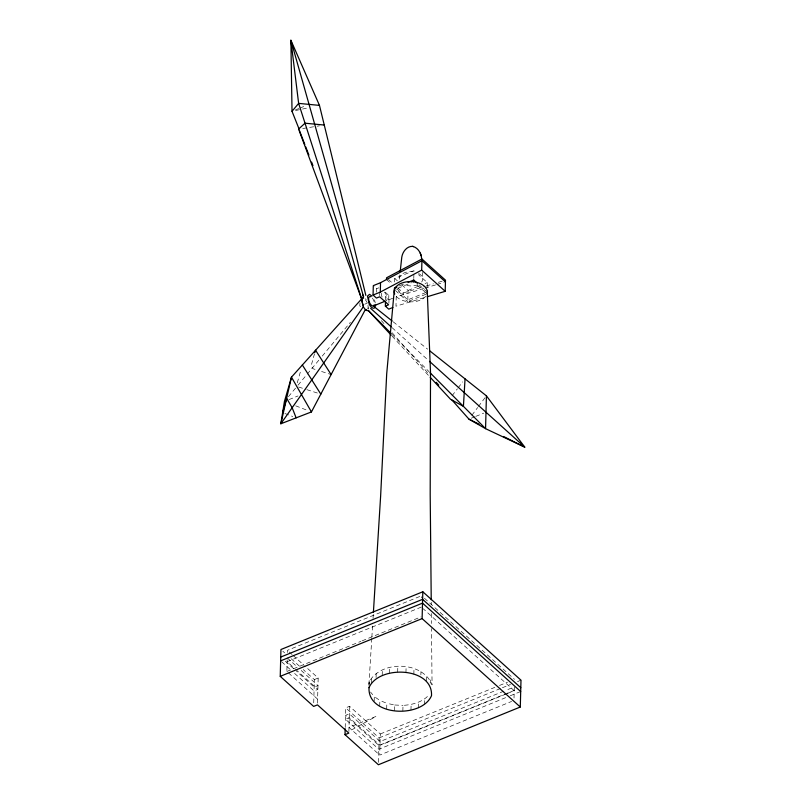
<?xml version="1.0" encoding="UTF-8"?>
<svg xmlns="http://www.w3.org/2000/svg" width="805" height="805" viewBox="0 0 805 805"><rect width="100%" height="100%" fill="white"/><g stroke="black" fill="none" stroke-linecap="round" stroke-linejoin="round"><path stroke-width="0.6" stroke-dasharray="4.03 3.02" d="M317.623 699.153L286.872 671.471L287.174 659.788M287.365 652.493L287.425 650.339L421.639 595.72L421.579 597.884M313.729 702.846L314.342 679.591L303.203 669.559M317.512 703.178L318.176 678.031L305.125 666.278M345.204 727.529L345.717 707.847L349.551 706.287L380.292 733.969L379.739 755.1L511.638 701.427M349.551 706.287L348.887 731.433L376.086 716.39L348.998 727.408L379.739 755.1M376.599 292.205L376.69 288.683L373.309 285.644M369.052 686.544L369.173 681.986C380.846 659.929 423.118 661.086 432.064 684.904L431.51 628.544M379.688 295.596L379.749 293.251M371.558 682.902L371.709 677.196M374.174 701.165L374.295 696.597L370.511 692.028M385.515 300.245L385.605 296.723L388.825 295.405L388.644 302.459M376.076 677.569L376.197 673.01M388.896 303.284L388.986 299.762L385.605 296.723M379.719 706.156L379.869 700.451L374.295 696.597M378.481 762.365L379.115 737.923L345.717 707.847M382.194 675.405L382.345 669.7M394.651 281.981L394.742 278.46L413.991 270.621L413.78 278.842M386.682 709.014L386.833 703.318L379.869 700.451M389.57 673.211L389.721 667.506M397.761 287.888L403.355 292.929L403.315 294.67L396.774 288.784M394.581 710.694L394.722 704.999L386.833 703.318M397.67 672.266L397.821 666.57M425.895 294.268L407.773 301.644L408.065 290.454L401.846 284.859M402.852 711.087L403.003 705.381C412.522 704.818 422.625 702.181 429.125 694.755M405.951 672.658L406.102 666.953M410.963 710.141L411.114 704.445M413.84 674.338L413.991 668.633M427.193 287.325L427.324 282.625L418.439 274.626M418.338 707.947L418.489 702.252M420.874 674.922L420.965 671.501M424.476 704.647L424.627 698.941M426.378 681.05L426.529 675.345M430.222 683.344L430.313 679.923M514.023 698.036L514.315 686.907L505.057 690.67M368.911 684.542L371.789 638.395M371.86 637.147L372.635 624.67M373.027 618.431L373.339 613.45M364.695 304.28L367.493 302.901M369.002 684.009L369.173 681.986M399.552 277.333L399.813 274.958M360.016 302.952L359.805 305.759L360.56 306.866M314.514 353.767L311.122 365.832L313.185 368.801L316.768 369.958M297.276 382.838L300.979 369.737M471.881 415.269L477.697 407.501M478.422 406.525L484.972 397.791M452.078 395.728L457.421 388.785M458.176 387.789L462.754 381.842M288.421 396.684L295.616 388.05M297.981 385.213L306.453 375.05M307.218 374.124L319.042 359.936M322.262 356.082L350.406 322.312M295.435 109.923L298.836 108.544M299.973 108.081L305.648 105.767M376.69 288.683L378.833 287.818M399.028 286.017L404.684 283.702M397.841 288.26L411.436 282.736M408.065 290.454L419.395 285.845M425.06 283.541L427.324 282.625M388.986 299.762L394.148 297.659M425.946 292.477L407.823 299.852L394.49 287.858M288.965 399.622L298.051 395.929M471.237 418.228L474.648 416.839M475.775 416.386L483.725 413.146M421.337 607.071L287.123 661.69L294.58 668.402M286.872 671.471L360.922 641.333M362.079 640.861L421.085 616.851M314.342 679.591L318.176 678.031M380.292 733.969L494.844 687.359M499.472 685.478L507.563 682.177M379.115 737.923L501.223 688.225M502.39 687.752L510.531 684.441M517.504 681.604L520.996 680.185M503.9 691.143L380.101 741.526L349.35 713.834L345.516 715.393L378.914 745.47L516.146 689.623M506.114 694.001L380 745.319L349.249 717.637L345.415 719.197L378.823 749.274L509.072 696.265M507.271 693.528L514.214 690.7L423.199 608.741M510.229 695.792L520.694 691.535M403.355 292.929L425.03 286.369M426.227 286.006L433.452 283.813M438.272 282.354L444.29 280.532M423.782 288.472L396.211 296.824L395.969 306.212L425.986 297.125M424.98 288.11L435.817 284.829M437.014 284.457L444.239 282.273M295.606 110.537L307.54 107.961M302.7 128.528L315.882 126.405M317.079 126.204L319.474 125.822M394.722 704.999L403.003 705.381M321.557 371.487L331.117 374.556M298.645 387.014L305.648 389.268M306.816 389.64L320.813 394.138M295.687 405.831L308.063 410.62M284.89 413.488L292.768 416.537M393.182 321.809L427.636 349.169M419.083 284.819L426.187 291.219M417.252 285.01L425.251 292.215M394.742 278.46L397.408 280.865M388.423 279.476L393.092 283.682M386.501 279.536L391.17 283.742M395.336 290.444L407.773 301.644M385.253 292.195L388.825 295.405M392.116 327.685L428.542 360.489M424.426 598.236L514.506 679.35M289.287 652.02L292.084 654.535M293.02 655.371L304.199 665.443M282.797 651.185L284.648 652.855M291.148 658.701L299.49 666.218M287.224 657.886L297.478 667.124M301.201 670.474L317.975 685.578L314.141 687.138L296.512 671.259M295.516 669.247L317.874 689.382L314.041 690.942L293.634 672.557M285.383 661.237L295.586 670.424M281.569 661.7L292.698 671.722M392.126 334.467L429.095 371.739M392.095 336.138L428.542 375.492M381.339 320.591L385.494 325.27M392.146 332.747L428.743 373.912M374.556 299.832L375.231 302.962M422.394 272.432L422.746 278.409M431.249 602.241L431.279 604.746M431.359 613.511L431.46 623.533M365.46 299.963A5.967 2.747 67.9 0 1 367.01 302.449M367.955 305.357A5.967 2.747 67.9 0 1 367.714 308.838M365.359 298.776A5.967 2.747 67.9 0 1 366.245 299.641M368.811 307.591A5.967 2.747 67.9 0 1 367.996 309.11M425.704 296.31A16.563 10.133 1.5 0 1 410.641 301.855A16.563 10.133 1.5 0 1 395.688 295.707M372.333 298.071A5.082 2.345 67.9 0 1 374.375 303.888M382.123 297.095A5.082 2.345 67.9 0 1 381.479 292.537M384.347 292.074A5.082 2.345 67.9 0 1 386.953 296.954A5.082 2.345 67.9 0 1 386.209 300.768M418.65 273.469A11.713 7.165 1.5 0 1 421.659 282.042M417.735 284.799A11.713 7.165 1.5 0 1 403.496 284.145M399.401 279.194A11.713 7.165 1.5 0 1 413.176 271.788"/><path stroke-width="1.21" d="M345.013 734.673L348.847 733.114L317.472 704.858L313.638 706.418L280.241 676.341L280.935 649.514L422.816 591.776L520.996 680.185L520.292 707.011L378.41 764.75L345.013 734.673L345.174 728.716M385.484 301.412L385.364 306.111L388.584 304.803L379.658 296.773L376.438 298.081L373.067 295.043L373.309 285.644L380.534 282.706L421.931 260.729L445.447 281.911M373.067 295.043L380.292 292.094L380.534 282.706M386.501 279.536L386.551 277.795L421.971 258.999L445.487 280.17L445.195 291.309L427.183 296.763M413.7 281.81L413.75 280.019L408.085 282.324M445.195 291.309L421.679 270.128L421.971 258.999M520.292 707.011L422.112 618.602L422.816 591.776M486.421 395.849L485.566 428.673L524.759 447.137L486.421 395.849L429.608 350.728M465.049 378.863L463.418 406.344L450.579 399.3L430.232 377.324M373.409 612.202L380.624 496.192L386.692 373.933L394.49 287.858L396.754 286.932M400.216 271.406L401.786 257.177C402.54 251.965 406.807 246.058 412.563 246.37M282.636 412.623L286.65 398.314L292.155 407.733L296.139 417.845M314.856 352.56L315.53 350.145L331.117 374.556M375.673 305.055L374.335 308.074A7.366 3.391 67.9 0 1 369.254 304.441L367.472 296.129L369.525 294.348L371.92 296.059M299.108 129.102L292.024 111.311L290.887 40.25L363.538 296.783L291.46 377.163L284.427 401.474L280.844 423.772L311.444 411.929L365.349 309.543L363.276 306.876L361.495 298.564L298.635 103.382L290.887 40.25L319.464 105.385L365.842 295.415M363.276 306.876L280.844 423.772L291.46 377.163L311.444 411.929M292.024 111.311L298.635 103.382L319.464 105.385M361.495 298.564L298.605 129.062L305.015 123.205L324.264 125.047M380.292 292.094L421.679 270.128M373.45 305.96L385.052 301.241M392.87 307.48L388.745 309.16L385.364 306.111M280.744 657.061L422.615 599.323L520.795 687.732M280.643 660.865L422.524 603.126L520.694 691.535M280.241 676.341L422.112 618.602M413.025 246.471C418.047 247.86 421.136 253.132 421.558 258.093M412.361 246.33L413.529 246.572M451.987 400.045L468.973 419.153L479.015 424.185M503.558 436.501L524.759 447.137L429.478 361.334M468.973 419.153L485.566 428.673L429.971 372.624M374.476 306.957L392.196 321.024M413.75 280.019L417.302 283.219M370.622 308.335L391.18 326.84M365.349 309.543A7.366 3.391 67.9 0 0 368.358 310.509L391.24 333.582M368.358 310.509L391.24 335.222M436.23 382.325L438.725 385.132M302.328 364.967L320.813 394.138M299.41 130.47L304.833 144.528M305.729 146.862L308.899 155.063M311.605 162.087L312.954 165.609M362.632 294.439L363.538 296.783M420.24 253.072L420.623 254.169M420.743 254.491L421.146 255.668M427.244 291.169L430.514 372.453L430.192 494.522L431.228 599.735M374.245 304.833A5.082 2.345 67.9 0 1 369.364 302.288A5.082 2.345 67.9 0 1 370.833 296.723M394.722 294.036A16.563 10.133 1.5 0 1 410.107 281.599A16.563 10.133 1.5 0 1 427.032 293.815M366.527 309.663A5.967 2.747 67.9 0 1 365.722 309.512M361.395 300.164A5.967 2.747 67.9 0 1 361.697 299.239M363.196 305.316A5.967 2.747 67.9 0 1 362.19 299.842M363.005 298.323A5.967 2.747 67.9 0 1 363.679 298.092M369.022 687.681C367.452 716.44 421.83 718.523 431.51 695.671C433.07 666.912 378.692 664.829 369.022 687.681"/></g></svg>
